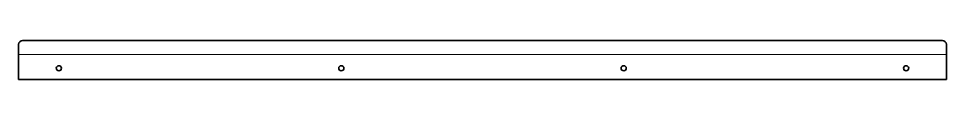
# Model space of a CAD drawing. Header units: inches. Extents: x 0 to 1150, y 0 to 49.
import ezdxf

# ---------------------------------------------------------------- set-up
doc = ezdxf.new("R2010")
doc.units = ezdxf.units.IN
doc.header["$MEASUREMENT"] = 0
doc.linetypes.add('Chain', pattern=[13.68, 9.12, -1.14, 2.28, -1.14])
doc.layers.add('SIMUMAK Bend Centerline (ISO)', color=7, linetype='Chain', lineweight=9)
doc.layers.add('SIMUMAK Visible (ISO)', color=7, linetype='Continuous', lineweight=35)

# ---------------------------------------------------------------- blocks, each defined once
blk = doc.blocks.new('3DOF250-04-CFL01')
at = {"layer": 'SIMUMAK Bend Centerline (ISO)', "ltscale": 0.263158}
blk.add_line((1150, 31.3), (0, 31.3), dxfattribs=at)
at = {"layer": 'SIMUMAK Visible (ISO)'}
for p, q in [((5, 48.5), (1145, 48.5)), ((0, 0), (0, 43.5)), ((1150, 43.5), (1150, 0)), ((1150, 0), (0, 0))]:
    blk.add_line(p, q, dxfattribs=at)
for centre in [(50, 14), (400, 14), (750, 14), (1100, 14)]:
    blk.add_circle(centre, 3.2, dxfattribs=at)
at = {"layer": 'SIMUMAK Visible (ISO)', "extrusion": (0, 0, -1)}
for centre, start, end in [((-5, 43.5), 0, 90), ((-1145, 43.5), 90, 180)]:
    blk.add_arc(centre, 5, start, end, dxfattribs=at)

msp = doc.modelspace()

# ---------------------------------------------------------------- block references
msp.add_blockref('3DOF250-04-CFL01', (0, 0))

doc.saveas('drawing.dxf')
